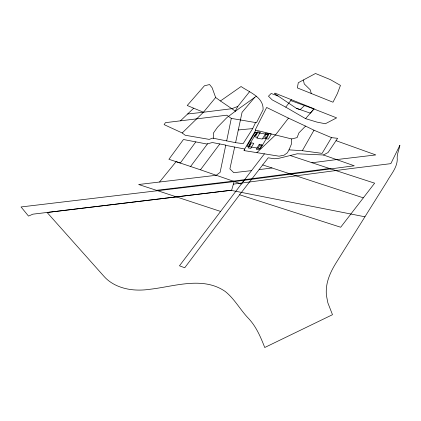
<?xml version="1.0" encoding="UTF-8"?>
<svg xmlns="http://www.w3.org/2000/svg" width="421" height="421" viewBox="0 0 421 421"><rect width="100%" height="100%" fill="white"/><g stroke="black" fill="none" stroke-linecap="round" stroke-linejoin="round"><path stroke-width="0.63" d="M244.638 179.651L179.462 265.798L184.735 267.761L239.612 194.765L268.198 157.822L274.566 158.764L279.165 158.238L297.279 153.781L323.475 154.996L328.07 152.513L337.631 138.325L331.506 137.625L313.987 130.215L305.557 126.095L298.921 132.878L297.094 137.609L291.679 138.956L291.464 143.998L289.011 149.871L287.322 152.849L284.086 155.17L279.07 156.191L244.117 150.602L244.359 149.571L255.836 130.152M249.527 91.741L237.849 106.387L231.829 108.702L203.438 112.239L187.229 105.497L204.406 85.8L209.574 84.537L212.131 87.736L215.647 97.509L220.436 100.966L241.075 86.526C249.6 92.436 263.762 97.156 263.093 109.76L256.484 122.711L231.292 118.396L226.803 115.196L165.437 122.658L164.116 124.627L182.193 132.962L185.208 135.252L209.232 139.383L212.7 138.125L235.581 142.661L242.07 112.312L254.605 97.472M226.693 140.84L231.292 118.396M244.117 150.602L244.501 148.981L234.66 147.066L229.898 168.9L233.787 172.684L251.521 170.621L264.435 153.833M323.475 154.996L354.261 165.785L234.418 181.572L21.05 206.953L28.502 216.084L32.891 214.168L231.634 190.224L234.102 181.614M235.581 142.661L243.127 143.682L252.695 128.61L255.542 122.553M231.634 190.224L231.355 190.408L364.923 216.794M237.849 106.387L235.113 111.397L256.457 96.146M289.011 149.871L302.325 150.686L313.987 130.215M248.311 146.529L256.573 132.547M249.3 146.697L251.048 143.735L250.058 143.566M257.563 132.715L255.81 135.678L254.821 135.509M258.057 148.176L259.81 145.213L262.204 145.619M266.319 134.188L264.572 137.157L266.967 137.556M265.577 138.656L268.551 133.62M331.506 137.625L322.107 153.37L302.325 150.686M291.374 99.735L285.764 107.155L272.124 99.824L268.466 96.204L271.166 93.483L278.002 95.962M195.797 141.882L180.288 163.053L168.921 159.285L183.456 139.509L206.811 144.008L212.342 142.535L225.772 145.092L220.115 172.342L216.226 175.283L138.641 184.509L157.775 190.745M190.576 166.5L207.537 143.814M159.543 182.004L176.125 161.648L200.464 169.81L219.794 143.956M251.521 170.621L241.322 183.998L233.218 181.156L156.475 190.318L220.488 211.4M233.218 181.156L329.396 168.474L374.637 183.172L340.694 227.24L239.612 194.765M305.557 126.095L288.469 118.127L275.439 135.009L256.894 152.607M182.193 132.962L203.438 112.239L215.647 97.509M305.572 118.648L314.087 108.792L274.939 93.109L274.46 93.573L296.416 108.339L310.382 113.175L313.929 108.981L336.637 117.875L325.328 123.753L317.024 122.127L305.572 118.648L285.764 107.155M180.483 120.811L193.549 108.334M304.983 105.192L300.141 109.623L296.416 108.339M303.373 79.985L298.305 82.721L297.326 87.9L332.99 102.214L337.405 93.53L340.452 85.4L330.359 79.622L315.492 73.496L303.373 79.985L304.251 83.926L310.345 89.915L311.235 93.483M233.381 184.14L351.488 168.484L390.841 163.648L399.897 145.245C399.066 150.076 396.556 154.639 397.266 159.801C396.871 168.142 390.746 174.61 386.952 181.598L335.895 263.188C331.985 269.524 328.601 276.313 327.08 283.649A67.155 45.968 -28.8 0 0 326.438 295.51L327.87 302.873L332.485 314.697L264.735 347.504C260.752 337.268 256.373 326.928 248.822 318.75C240.402 310.161 234.734 299.021 225.256 291.495C203.096 276.023 174.436 286.438 150.402 289.216A66.75 45.694 -28.8 0 1 129.905 289.427C120.359 287.953 110.934 283.996 104.34 276.75L47.105 212.489L231.434 190.239M259.073 169.642L271.998 167.963M311.845 162.79L336.574 159.58M336.568 159.585L375.785 154.928L336.042 140.688M187.629 113.986L203.438 112.239M238.17 129.963L252.695 128.61M257.368 137.272L254.626 136.809L257.605 131.773L260.341 132.236L256.857 138.13L262.33 139.056L265.814 133.157L271.287 134.083L268.314 139.119L262.841 138.193M225.714 145.361L234.66 147.066M291.679 138.956L255.205 130L266.651 107.466L288.469 118.127M330.669 168.884L290.264 155.544M262.725 164.932L363.234 197.817M234.418 181.572L200.464 169.81M290.785 100.593L313.929 108.981M220.436 100.966L235.423 111.165L226.856 117.627L217.546 127.158L213.273 133.268L213.679 138.32M255.168 132.31L246.901 146.292L260.452 148.581L268.719 134.594L255.168 132.31M251.058 142.851L248.08 147.887L250.816 148.35L253.795 143.314L251.058 142.851M259.268 144.235L256.289 149.271L259.031 149.734L262.004 144.698L259.268 144.235"/></g></svg>
